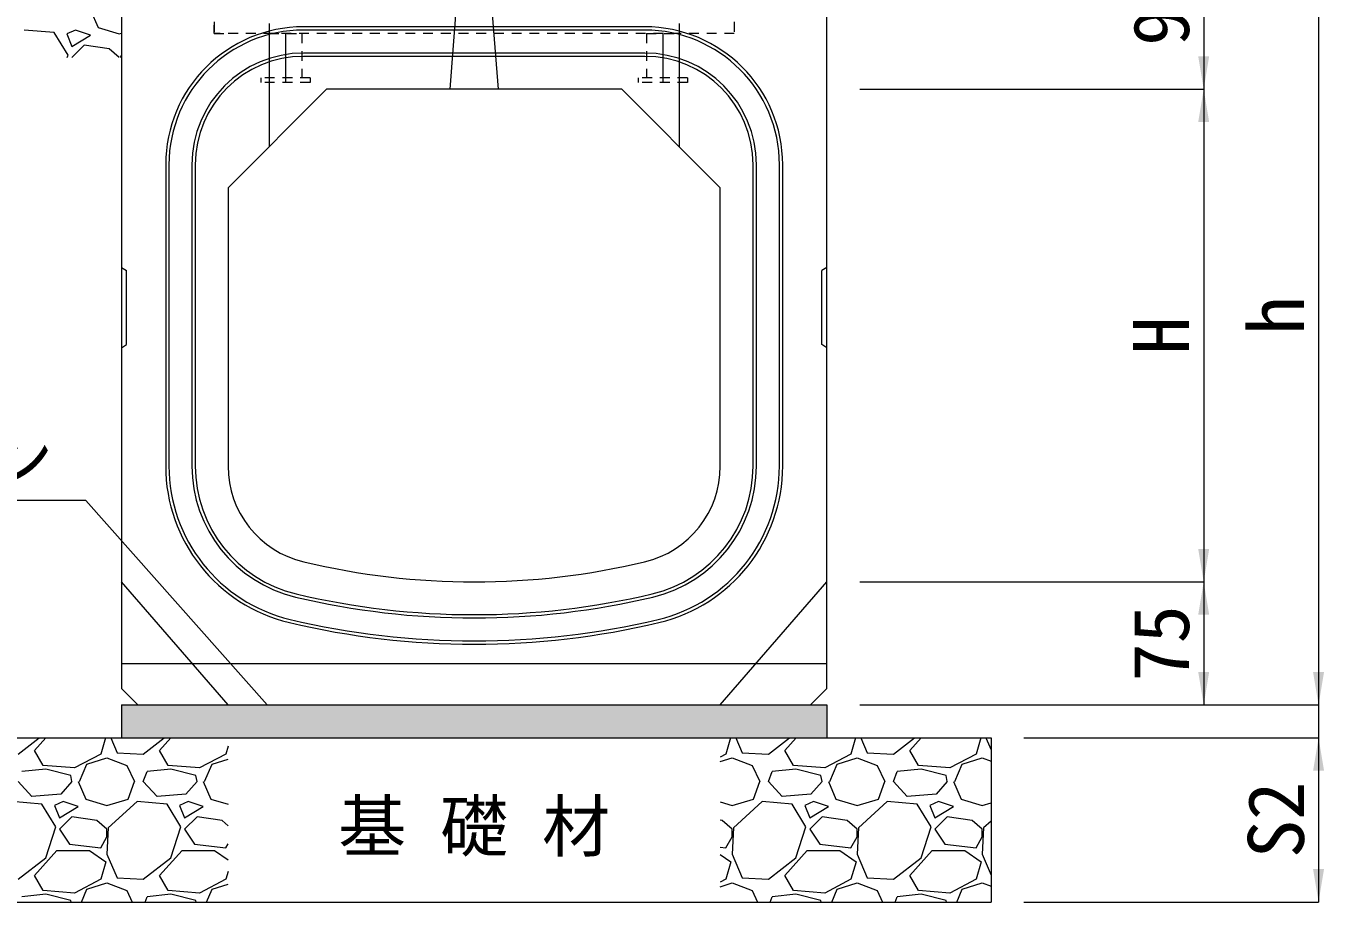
# Model space of a CAD drawing. Units: millimetres at full size, sheet at 1:20; details may follow other scales. Extents: x 62447 to 85128, y -7246 to 532.
# Drawn here: x 64909 to 65700, y -3498 to -2964 of the extents above; entities that cross this region are included whole.
import ezdxf
from ezdxf.enums import TextEntityAlignment as Align

# ---------------------------------------------------------------- set-up
doc = ezdxf.new("R2010")
doc.units = ezdxf.units.MM
doc.header["$LTSCALE"] = 20
doc.linetypes.add('DASHED', pattern=[7.5, 6, -1.5])
doc.linetypes.add('USER1', pattern=[0.54, 0.3, -0.24])
for name, color, linetype, lineweight in [('インサート', 3, 'USER1', 5), ('ハッチング', 7, 'Continuous', 5), ('受枠', 3, 'USER1', 9), ('基礎', 3, 'Continuous', 13), ('寸法線', 7, 'Continuous', 9), ('引出線', 4, 'Continuous', 9), ('本体（側溝）', 2, 'Continuous', 13), ('目地', 132, 'Continuous', 5), ('補助線', 8, 'Continuous', 13)]:
    doc.layers.add(name, color=color, linetype=linetype, lineweight=lineweight)
doc.layers.add('文字', color=7, linetype='Continuous')
doc.styles.add('ＭＳ ゴシック', font='')
doc.styles.get('ＭＳ ゴシック').set_extended_font_data('MS Gothic')

# ---------------------------------------------------------------- blocks, each defined once
blk = doc.blocks.new('filled_arrow')
at = {"color": 0, "linetype": 'Continuous', "lineweight": -2}
blk.add_solid([(7.5, 1.25), (0, 0), (7.5, -1.25)], dxfattribs=at)

msp = doc.modelspace()

# ---------------------------------------------------------------- hatches: boundary and pattern name
at = {"layer": 'ハッチング'}
msp.add_hatch(color=256, dxfattribs=at).paths.add_polyline_path([(65397.03, -3397.94), (65397.03, -3377.94), (64967.03, -3377.94), (64967.03, -3397.94)])

# ---------------------------------------------------------------- linework, layer by layer
at = {"layer": 'インサート'}
for p, q in [((65057.03, -2968.94), (65057.03, -2995.94)), ((65057.03, -2968.94), (65077.03, -2968.94)), ((65077.03, -2968.94), (65077.03, -2995.94)), ((65287.03, -2968.94), (65287.03, -2995.94)), ((65287.03, -2968.94), (65307.03, -2968.94)), ((65307.03, -2968.94), (65307.03, -2995.94)), ((65082.03, -2995.94), (65052.03, -2995.94)), ((65052.03, -2995.94), (65052.03, -2998.94)), ((65082.03, -2995.94), (65082.03, -2998.94)), ((65312.03, -2995.94), (65282.03, -2995.94)), ((65282.03, -2995.94), (65282.03, -2998.94)), ((65312.03, -2995.94), (65312.03, -2998.94)), ((65082.03, -2998.94), (65052.03, -2998.94)), ((65312.03, -2998.94), (65282.03, -2998.94))]:
    msp.add_line(p, q, dxfattribs=at)
at = {"layer": 'ハッチング'}
for p, q in [((64948.24, -2954.79), (64952.81, -2965.46)), ((64952.81, -2965.46), (64965.77, -2969.27)), ((64926.14, -2968.51), (64907.85, -2966.98)), ((64934.52, -2982.22), (64926.14, -2968.51)), ((64939.1, -2966.98), (64933.76, -2969.27)), ((64933.76, -2969.27), (64936.81, -2976.89)), ((64936.81, -2976.89), (64948.24, -2970.03)), ((64948.24, -2970.03), (64939.1, -2966.98)), ((64965.77, -2969.27), (64967.03, -2968.9)), ((64944.43, -2976.13), (64936.92, -2983.64)), ((64959.67, -2978.41), (64944.43, -2976.13)), ((64965.64, -2983.64), (64959.67, -2978.41)), ((64934.07, -2983.64), (64934.52, -2982.22)), ((64966.53, -2982.99), (64966.5, -2983.64)), ((64967.03, -2982.53), (64966.53, -2982.99)), ((64904.17, -3407.87), (64917.01, -3397.94)), ((64914.08, -3405.58), (64920.95, -3397.94)), ((64957.3, -3397.94), (64954.46, -3407.87)), ((64960.51, -3397.94), (64964.37, -3407.1)), ((64980.37, -3407.87), (64993.21, -3397.94)), ((64990.28, -3405.58), (64997.15, -3397.94)), ((65338.3, -3397.94), (65335.46, -3407.87)), ((65341.51, -3397.94), (65345.37, -3407.1)), ((65361.37, -3407.87), (65374.21, -3397.94)), ((65371.28, -3405.58), (65378.15, -3397.94)), ((65414.5, -3397.94), (65411.66, -3407.87)), ((65417.71, -3397.94), (65421.57, -3407.1)), ((65437.57, -3407.87), (65450.41, -3397.94)), ((65447.48, -3405.58), (65454.35, -3397.94)), ((65490.7, -3397.94), (65487.86, -3407.87)), ((65493.91, -3397.94), (65497.03, -3405.34)), ((64919.41, -3414.72), (64914.08, -3405.58)), ((64954.46, -3407.87), (64938.46, -3416.25)), ((64964.37, -3407.1), (64980.37, -3407.87)), ((64995.61, -3414.72), (64990.28, -3405.58)), ((65030.66, -3407.87), (65014.66, -3416.25)), ((65032.03, -3403.08), (65030.66, -3407.87)), ((65335.46, -3407.87), (65332.03, -3409.66)), ((65345.37, -3407.1), (65361.37, -3407.87)), ((65376.61, -3414.72), (65371.28, -3405.58)), ((65411.66, -3407.87), (65395.66, -3416.25)), ((65421.57, -3407.1), (65437.57, -3407.87)), ((65452.81, -3414.72), (65447.48, -3405.58)), ((65487.86, -3407.87), (65471.86, -3416.25)), ((64920.93, -3417.01), (64906.46, -3418.53)), ((64938.46, -3416.25), (64919.41, -3414.72)), ((64936.17, -3420.82), (64920.93, -3417.01)), ((64941.51, -3424.63), (64946.08, -3413.96)), ((64946.08, -3413.96), (64958.27, -3410.15)), ((64958.27, -3410.15), (64970.46, -3414.72)), ((64970.46, -3414.72), (64975.04, -3424.63)), ((64997.13, -3417.01), (64982.66, -3418.53)), ((65014.66, -3416.25), (64995.61, -3414.72)), ((65012.37, -3420.82), (64997.13, -3417.01)), ((65017.71, -3424.63), (65022.28, -3413.96)), ((65022.28, -3413.96), (65032.03, -3410.92)), ((65332.03, -3412.42), (65339.27, -3410.15)), ((65339.27, -3410.15), (65351.46, -3414.72)), ((65351.46, -3414.72), (65356.04, -3424.63)), ((65378.13, -3417.01), (65363.66, -3418.53)), ((65395.66, -3416.25), (65376.61, -3414.72)), ((65393.37, -3420.82), (65378.13, -3417.01)), ((65398.71, -3424.63), (65403.28, -3413.96)), ((65403.28, -3413.96), (65415.47, -3410.15)), ((65415.47, -3410.15), (65427.66, -3414.72)), ((65427.66, -3414.72), (65432.24, -3424.63)), ((65454.33, -3417.01), (65439.86, -3418.53)), ((65471.86, -3416.25), (65452.81, -3414.72)), ((65469.57, -3420.82), (65454.33, -3417.01)), ((65474.91, -3424.63), (65479.48, -3413.96)), ((65479.48, -3413.96), (65491.67, -3410.15)), ((65491.67, -3410.15), (65497.03, -3412.16)), ((64912.55, -3433.77), (64904.17, -3424.63)), ((64936.94, -3424.63), (64930.08, -3432.25)), ((64936.94, -3424.63), (64936.17, -3420.82)), ((64940.75, -3424.63), (64945.32, -3435.3)), ((64971.23, -3435.3), (64975.04, -3424.63)), ((64980.37, -3424.63), (64982.66, -3418.53)), ((64988.75, -3433.77), (64980.37, -3424.63)), ((65013.14, -3424.63), (65006.28, -3432.25)), ((65013.14, -3424.63), (65012.37, -3420.82)), ((65016.95, -3424.63), (65021.52, -3435.3)), ((65352.23, -3435.3), (65356.04, -3424.63)), ((65361.37, -3424.63), (65363.66, -3418.53)), ((65369.75, -3433.77), (65361.37, -3424.63)), ((65394.14, -3424.63), (65387.28, -3432.25)), ((65394.14, -3424.63), (65393.37, -3420.82)), ((65397.95, -3424.63), (65402.52, -3435.3)), ((65428.43, -3435.3), (65432.24, -3424.63)), ((65437.57, -3424.63), (65439.86, -3418.53)), ((65445.95, -3433.77), (65437.57, -3424.63)), ((65470.34, -3424.63), (65463.48, -3432.25)), ((65470.34, -3424.63), (65469.57, -3420.82)), ((65474.15, -3424.63), (65478.72, -3435.3)), ((64930.08, -3432.25), (64912.55, -3433.77)), ((65006.28, -3432.25), (64988.75, -3433.77)), ((65387.28, -3432.25), (65369.75, -3433.77)), ((65463.48, -3432.25), (65445.95, -3433.77)), ((64918.65, -3438.35), (64900.36, -3436.82)), ((64927.03, -3452.06), (64918.65, -3438.35)), ((64931.6, -3436.82), (64926.27, -3439.11)), ((64926.27, -3439.11), (64929.32, -3446.73)), ((64929.32, -3446.73), (64940.75, -3439.87)), ((64940.75, -3439.87), (64931.6, -3436.82)), ((64945.32, -3435.3), (64958.27, -3439.11)), ((64958.27, -3439.11), (64971.23, -3435.3)), ((64976.56, -3436.82), (64959.03, -3452.82)), ((64994.85, -3438.35), (64976.56, -3436.82)), ((65003.23, -3452.06), (64994.85, -3438.35)), ((65007.8, -3436.82), (65002.47, -3439.11)), ((65002.47, -3439.11), (65005.52, -3446.73)), ((65005.52, -3446.73), (65016.95, -3439.87)), ((65016.95, -3439.87), (65007.8, -3436.82)), ((65021.52, -3435.3), (65032.03, -3438.39)), ((65332.03, -3436.98), (65339.27, -3439.11)), ((65339.27, -3439.11), (65352.23, -3435.3)), ((65357.56, -3436.82), (65340.03, -3452.82)), ((65375.85, -3438.35), (65357.56, -3436.82)), ((65384.23, -3452.06), (65375.85, -3438.35)), ((65388.8, -3436.82), (65383.47, -3439.11)), ((65383.47, -3439.11), (65386.52, -3446.73)), ((65386.52, -3446.73), (65397.95, -3439.87)), ((65397.95, -3439.87), (65388.8, -3436.82)), ((65402.52, -3435.3), (65415.47, -3439.11)), ((65415.47, -3439.11), (65428.43, -3435.3)), ((65433.76, -3436.82), (65416.23, -3452.82)), ((65452.05, -3438.35), (65433.76, -3436.82)), ((65460.43, -3452.06), (65452.05, -3438.35)), ((65465, -3436.82), (65459.67, -3439.11)), ((65459.67, -3439.11), (65462.72, -3446.73)), ((65462.72, -3446.73), (65474.15, -3439.87)), ((65474.15, -3439.87), (65465, -3436.82)), ((65478.72, -3435.3), (65491.67, -3439.11)), ((65491.67, -3439.11), (65497.03, -3437.53)), ((64936.94, -3445.97), (64929.32, -3453.59)), ((64952.18, -3448.25), (64936.94, -3445.97)), ((64958.27, -3453.59), (64952.18, -3448.25)), ((65013.14, -3445.97), (65005.52, -3453.59)), ((65028.38, -3448.25), (65013.14, -3445.97)), ((65032.03, -3451.45), (65028.38, -3448.25)), ((65333.18, -3448.25), (65332.03, -3448.08)), ((65339.27, -3453.59), (65333.18, -3448.25)), ((65394.14, -3445.97), (65386.52, -3453.59)), ((65409.38, -3448.25), (65394.14, -3445.97)), ((65415.47, -3453.59), (65409.38, -3448.25)), ((65470.34, -3445.97), (65462.72, -3453.59)), ((65485.58, -3448.25), (65470.34, -3445.97)), ((65491.67, -3453.59), (65485.58, -3448.25)), ((65497.03, -3448.63), (65492.43, -3452.82)), ((64920.93, -3471.11), (64927.03, -3452.06)), ((64929.32, -3453.59), (64935.41, -3462.73)), ((64959.03, -3452.82), (64958.27, -3468.83)), ((64958.27, -3458.16), (64958.27, -3453.59)), ((64997.13, -3471.11), (65003.23, -3452.06)), ((65005.52, -3453.59), (65011.61, -3462.73)), ((65340.03, -3452.82), (65339.27, -3468.83)), ((65339.27, -3458.16), (65339.27, -3453.59)), ((65378.13, -3471.11), (65384.23, -3452.06)), ((65386.52, -3453.59), (65392.61, -3462.73)), ((65416.23, -3452.82), (65415.47, -3468.83)), ((65415.47, -3458.16), (65415.47, -3453.59)), ((65454.33, -3471.11), (65460.43, -3452.06)), ((65462.72, -3453.59), (65468.81, -3462.73)), ((65492.43, -3452.82), (65491.67, -3468.83)), ((65491.67, -3458.16), (65491.67, -3453.59)), ((64935.41, -3462.73), (64954.46, -3465.02)), ((64954.46, -3465.02), (64958.27, -3458.16)), ((65011.61, -3462.73), (65030.66, -3465.02)), ((65030.66, -3465.02), (65032.03, -3462.56)), ((65332.03, -3464.6), (65335.46, -3465.02)), ((65335.46, -3465.02), (65339.27, -3458.16)), ((65392.61, -3462.73), (65411.66, -3465.02)), ((65411.66, -3465.02), (65415.47, -3458.16)), ((65468.81, -3462.73), (65487.86, -3465.02)), ((65487.86, -3465.02), (65491.67, -3458.16)), ((64904.17, -3484.07), (64920.93, -3471.11)), ((64914.08, -3481.78), (64927.79, -3466.54)), ((64927.79, -3466.54), (64947.6, -3466.54)), ((64947.6, -3466.54), (64957.51, -3473.4)), ((64958.27, -3468.83), (64964.37, -3483.3)), ((64980.37, -3484.07), (64997.13, -3471.11)), ((64990.28, -3481.78), (65003.99, -3466.54)), ((65003.99, -3466.54), (65023.8, -3466.54)), ((65023.8, -3466.54), (65032.03, -3472.23)), ((65332.03, -3468.91), (65338.51, -3473.4)), ((65339.27, -3468.83), (65345.37, -3483.3)), ((65361.37, -3484.07), (65378.13, -3471.11)), ((65371.28, -3481.78), (65384.99, -3466.54)), ((65384.99, -3466.54), (65404.8, -3466.54)), ((65404.8, -3466.54), (65414.71, -3473.4)), ((65415.47, -3468.83), (65421.57, -3483.3)), ((65437.57, -3484.07), (65454.33, -3471.11)), ((65447.48, -3481.78), (65461.19, -3466.54)), ((65461.19, -3466.54), (65481, -3466.54)), ((65481, -3466.54), (65490.91, -3473.4)), ((65491.67, -3468.83), (65497.03, -3481.54)), ((64957.51, -3473.4), (64954.46, -3484.07)), ((65032.03, -3479.28), (65030.66, -3484.07)), ((65338.51, -3473.4), (65335.46, -3484.07)), ((65414.71, -3473.4), (65411.66, -3484.07)), ((65490.91, -3473.4), (65487.86, -3484.07)), ((64919.41, -3490.92), (64914.08, -3481.78)), ((64954.46, -3484.07), (64938.46, -3492.45)), ((64946.08, -3490.16), (64958.27, -3486.35)), ((64958.27, -3486.35), (64970.46, -3490.92)), ((64964.37, -3483.3), (64980.37, -3484.07)), ((64995.61, -3490.92), (64990.28, -3481.78)), ((65030.66, -3484.07), (65014.66, -3492.45)), ((65022.28, -3490.16), (65032.03, -3487.12)), ((65335.46, -3484.07), (65332.03, -3485.86)), ((65332.03, -3488.62), (65339.27, -3486.35)), ((65339.27, -3486.35), (65351.46, -3490.92)), ((65345.37, -3483.3), (65361.37, -3484.07)), ((65376.61, -3490.92), (65371.28, -3481.78)), ((65411.66, -3484.07), (65395.66, -3492.45)), ((65403.28, -3490.16), (65415.47, -3486.35)), ((65415.47, -3486.35), (65427.66, -3490.92)), ((65421.57, -3483.3), (65437.57, -3484.07)), ((65452.81, -3490.92), (65447.48, -3481.78)), ((65487.86, -3484.07), (65471.86, -3492.45)), ((65479.48, -3490.16), (65491.67, -3486.35)), ((65491.67, -3486.35), (65497.03, -3488.36)), ((64920.93, -3493.21), (64906.46, -3494.73)), ((64938.46, -3492.45), (64919.41, -3490.92)), ((64936.17, -3497.02), (64920.93, -3493.21)), ((64942.75, -3497.94), (64946.08, -3490.16)), ((64970.46, -3490.92), (64973.7, -3497.94)), ((64981.45, -3497.94), (64982.66, -3494.73)), ((64997.13, -3493.21), (64982.66, -3494.73)), ((65014.66, -3492.45), (64995.61, -3490.92)), ((65012.37, -3497.02), (64997.13, -3493.21)), ((65018.95, -3497.94), (65022.28, -3490.16)), ((65351.46, -3490.92), (65354.7, -3497.94)), ((65362.45, -3497.94), (65363.66, -3494.73)), ((65378.13, -3493.21), (65363.66, -3494.73)), ((65395.66, -3492.45), (65376.61, -3490.92)), ((65393.37, -3497.02), (65378.13, -3493.21)), ((65399.95, -3497.94), (65403.28, -3490.16)), ((65427.66, -3490.92), (65430.9, -3497.94)), ((65438.65, -3497.94), (65439.86, -3494.73)), ((65454.33, -3493.21), (65439.86, -3494.73)), ((65471.86, -3492.45), (65452.81, -3490.92)), ((65469.57, -3497.02), (65454.33, -3493.21)), ((65476.15, -3497.94), (65479.48, -3490.16)), ((64936.36, -3497.94), (64936.17, -3497.02)), ((65012.56, -3497.94), (65012.37, -3497.02)), ((65393.56, -3497.94), (65393.37, -3497.02)), ((65469.76, -3497.94), (65469.57, -3497.02))]:
    msp.add_line(p, q, dxfattribs=at)
at = {"layer": '受枠'}
for p, q in [((65023.53, -2907.94), (65023.53, -2968.94)), ((65340.53, -2907.94), (65340.53, -2968.94)), ((65023.53, -2968.94), (65023.53, -2963.94)), ((65057.03, -2962.94), (65057.03, -2968.94)), ((65307.03, -2962.94), (65307.03, -2968.94)), ((65340.53, -2968.94), (65023.53, -2968.94)), ((65023.53, -2968.94), (65031.53, -2968.94))]:
    msp.add_line(p, q, dxfattribs=at)
at = {"layer": '基礎'}
for p, q in [((64967.03, -3377.94), (65397.03, -3377.94)), ((64967.03, -3377.94), (64967.03, -3397.94)), ((65397.03, -3377.94), (65397.03, -3397.94)), ((64867.03, -3397.94), (65497.03, -3397.94)), ((65497.03, -3397.94), (65497.03, -3497.94)), ((64867.03, -3497.94), (65497.03, -3497.94))]:
    msp.add_line(p, q, dxfattribs=at)
at = {"layer": '寸法線'}
for p, q in [((65626.59, -2903.64), (65626.59, -3002.94)), ((65696.59, -2903.64), (65696.59, -3377.94)), ((65417.03, -3002.94), (65626.59, -3002.94)), ((65417.03, -3002.94), (65626.59, -3002.94)), ((65626.59, -3002.94), (65626.59, -3302.94)), ((65417.03, -3302.94), (65626.59, -3302.94)), ((65417.03, -3302.94), (65626.59, -3302.94)), ((65626.59, -3302.94), (65626.59, -3377.94)), ((65696.59, -3337.94), (65696.59, -3437.94)), ((65417.03, -3377.94), (65626.59, -3377.94)), ((65417.03, -3377.94), (65696.59, -3377.94)), ((65417.03, -3377.94), (65696.59, -3377.94)), ((65517.03, -3397.94), (65696.59, -3397.94)), ((65517.03, -3397.94), (65696.59, -3397.94)), ((65696.59, -3397.94), (65696.59, -3497.94)), ((65517.03, -3497.94), (65696.59, -3497.94))]:
    msp.add_line(p, q, dxfattribs=at)
at = {"layer": '引出線'}
msp.add_lwpolyline([(65055.87, -3377.94), (64945.44, -3253.33), (64598.13, -3253.33)], dxfattribs=at)
at = {"layer": '本体（側溝）'}
for p, q in [((64967.03, -2909.64), (64967.03, -3367.94)), ((65397.03, -3367.94), (65397.03, -2909.64)), ((65032.03, -3062.94), (65092.03, -3002.94)), ((65272.03, -3002.94), (65092.03, -3002.94)), ((65272.03, -3002.94), (65332.03, -3062.94)), ((65032.03, -3062.94), (65032.03, -3232.41)), ((65332.03, -3232.41), (65332.03, -3062.94)), ((64967.03, -3367.94), (64977.03, -3377.94)), ((65387.03, -3377.94), (65397.03, -3367.94)), ((64977.03, -3377.94), (65387.03, -3377.94))]:
    msp.add_line(p, q, dxfattribs=at)
at = {"layer": '本体（側溝）', "linetype": 'DASHED'}
for p, q in [((65167.3, -3002.94), (65174.53, -2910.78)), ((65196.76, -3002.94), (65189.53, -2910.78)), ((65057.03, -2968.94), (65057.03, -3037.94)), ((65307.03, -2968.94), (65307.03, -3037.94)), ((65032.03, -3377.94), (64967.03, -3302.94)), ((65332.03, -3377.94), (65397.03, -3302.94))]:
    msp.add_line(p, q, dxfattribs=at)
at = {"layer": '本体（側溝）', "lineweight": 5}
for p, q in [((64967.03, -3111.44), (64970.23, -3113.44)), ((64970.23, -3158.44), (64970.23, -3113.44)), ((65397.03, -3111.44), (65393.83, -3113.44)), ((65393.83, -3158.44), (65393.83, -3113.44)), ((64967.03, -3160.44), (64970.23, -3158.44)), ((65397.03, -3160.44), (65393.83, -3158.44))]:
    msp.add_line(p, q, dxfattribs=at)
at = {"layer": '本体（側溝）', "lineweight": 9}
msp.add_line((65397.03, -3352.94), (64967.03, -3352.94), dxfattribs=at)
at = {"layer": '本体（側溝）'}
for centre, radius, start, end in [((65092.03, -3232.41), 60, 180, 256.65776), ((65272.03, -3232.41), 60, 283.34224, 0), ((65182.03, -2852.94), 450, 256.65776, 283.34224)]:
    msp.add_arc(centre, radius, start, end, dxfattribs=at)
at = {"layer": '目地'}
for p, q in [((65286.03, -2964.94), (65078.03, -2964.94)), ((65286.03, -2966.94), (65078.03, -2966.94)), ((65286.03, -2980.94), (65078.03, -2980.94)), ((65286.03, -2982.94), (65078.03, -2982.94)), ((64994.03, -3048.94), (64994.03, -3232.41)), ((64996.03, -3048.94), (64996.03, -3232.41)), ((65010.03, -3048.94), (65010.03, -3232.41)), ((65012.03, -3048.94), (65012.03, -3232.41)), ((65352.03, -3232.41), (65352.03, -3048.94)), ((65354.03, -3232.41), (65354.03, -3048.94)), ((65368.03, -3232.41), (65368.03, -3048.94)), ((65370.03, -3232.41), (65370.03, -3048.94))]:
    msp.add_line(p, q, dxfattribs=at)
for centre, radius, start, end in [((65078.03, -3048.94), 84, 90, 180), ((65286.03, -3048.94), 84, 0, 90), ((65078.03, -3048.94), 82, 90, 180), ((65286.03, -3048.94), 82, 0, 90), ((65078.03, -3048.94), 68, 90, 180), ((65286.03, -3048.94), 68, 0, 90), ((65078.03, -3048.94), 66, 90, 180), ((65286.03, -3048.94), 66, 0, 90), ((65092.03, -3232.41), 98, 180, 256.65776), ((65092.03, -3232.41), 96, 180, 256.65776), ((65092.03, -3232.41), 82, 180, 256.65776), ((65092.03, -3232.41), 80, 180, 256.65776), ((65272.03, -3232.41), 80, 283.34224, 0), ((65272.03, -3232.41), 82, 283.34224, 0), ((65272.03, -3232.41), 96, 283.34224, 0), ((65272.03, -3232.41), 98, 283.34224, 0), ((65182.03, -2852.94), 472, 256.65776, 283.34224), ((65182.03, -2852.94), 470, 256.65776, 283.34224), ((65182.03, -2852.94), 488, 256.65776, 283.34224), ((65182.03, -2852.94), 486, 256.65776, 283.34224)]:
    msp.add_arc(centre, radius, start, end, dxfattribs=at)
at = {"layer": '補助線'}
for p, q in [((65067.03, -2968.94), (65067.03, -2998.94)), ((65067.03, -2968.94), (65067.03, -2998.94)), ((65297.03, -2968.94), (65297.03, -2998.94))]:
    msp.add_line(p, q, dxfattribs=at)

# ---------------------------------------------------------------- block references
at = {"layer": '寸法線', "xscale": 2.67, "yscale": 2.67}
for p, rotation in [((65626.59, -3002.94), 90), ((65626.59, -3002.94), 270), ((65626.59, -3302.94), 90), ((65626.59, -3302.94), 270), ((65626.59, -3377.94), 90), ((65696.59, -3377.94), 90), ((65696.59, -3377.94), 90), ((65696.59, -3397.94), 270), ((65696.59, -3397.94), 270), ((65696.59, -3497.94), 90)]:
    msp.add_blockref('filled_arrow', p, dxfattribs=dict(at, rotation=rotation))
at = {"layer": '引出線', "xscale": 0.133, "yscale": 0.133, "rotation": 131.5}
msp.add_blockref('filled_arrow', (65055.87, -3377.94), dxfattribs=at)

# ---------------------------------------------------------------- texts
at = {"layer": '寸法線', "style": 'ＭＳ ゴシック'}
for s, p in [('99', (65600.59, -2953.29)), ('h', (65670.59, -3140.79)), ('H', (65600.59, -3152.94)), ('75', (65600.59, -3340.44)), ('S2', (65670.59, -3447.94))]:
    msp.add_text(s, height=34.18, rotation=90, dxfattribs=at).set_placement(p, align=Align.MIDDLE_CENTER)
at = {"layer": '引出線', "style": 'ＭＳ ゴシック'}
msp.add_text('サンドクッション', height=30.38, dxfattribs=at).set_placement((64925.44, -3212.98), align=Align.TOP_RIGHT)
at = {"layer": '文字', "style": 'ＭＳ ゴシック'}
msp.add_text('基 礎 材', height=30.38, dxfattribs=at).set_placement((65182.03, -3451.79), align=Align.MIDDLE_CENTER)

doc.saveas('drawing.dxf')
